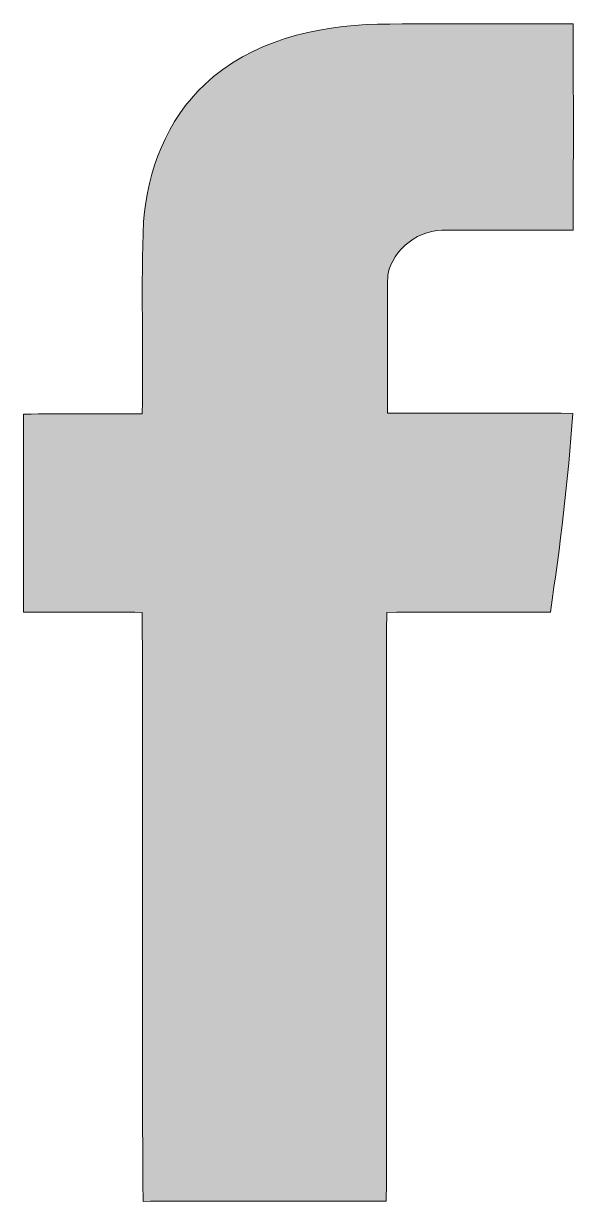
# Model space of a CAD drawing. Header units: inches. Extents: x 299.7 to 313.7, y -410.5 to -380.5.
import ezdxf

# ---------------------------------------------------------------- set-up
doc = ezdxf.new("R2010")
doc.units = ezdxf.units.IN
doc.header["$MEASUREMENT"] = 0
doc.layers.add('Layer 1', color=7, linetype='Continuous')

# ---------------------------------------------------------------- blocks, each defined once
blk = doc.blocks.new('block 2')
at = {"layer": 'Layer 1', "true_color": 0x3f59a6}
h = blk.add_hatch(color=165, dxfattribs=at)
h.dxf.hatch_style = 2
edge = h.paths.add_edge_path()
edge.add_spline(control_points=[(304.312, -382.079), (305.482, -380.966), (307.146, -380.589), (308.716, -380.542), (310.376, -380.527), (312.035, -380.536), (313.695, -380.537), (313.702, -382.288), (313.703, -384.04), (313.695, -385.792), (312.622, -385.79), (311.548, -385.794), (310.475, -385.79), (309.795, -385.747), (309.097, -386.263), (308.973, -386.937), (308.957, -388.109), (308.967, -389.282), (308.968, -390.454), (310.541, -390.46), (312.115, -390.452), (313.688, -390.458), (313.573, -392.153), (313.363, -393.84), (313.116, -395.521), (311.726, -395.534), (310.335, -395.52), (308.946, -395.528), (308.933, -400.528), (308.952, -405.528), (308.936, -410.528), (306.871, -410.536), (304.806, -410.524), (302.741, -410.534), (302.702, -405.533), (302.745, -400.53), (302.72, -395.529), (301.713, -395.519), (300.705, -395.536), (299.698, -395.521), (299.702, -393.84), (299.699, -392.159), (299.7, -390.478), (300.706, -390.466), (301.713, -390.481), (302.72, -390.471), (302.75, -388.837), (302.689, -387.201), (302.752, -385.568), (302.853, -384.275), (303.345, -382.973), (304.312, -382.079)], knot_values=[0, 0, 0, 0, 1, 1, 1, 2, 2, 2, 3, 3, 3, 4, 4, 4, 5, 5, 5, 6, 6, 6, 7, 7, 7, 8, 8, 8, 9, 9, 9, 10, 10, 10, 11, 11, 11, 12, 12, 12, 13, 13, 13, 14, 14, 14, 15, 15, 15, 16, 16, 16, 17, 17, 17, 17], degree=3, periodic=1)
at = {"layer": 'Layer 1', "lineweight": 0}
blk.add_open_spline([(304.312, -382.079), (305.482, -380.966), (307.146, -380.589), (308.716, -380.542), (310.376, -380.527), (312.035, -380.536), (313.695, -380.537), (313.702, -382.288), (313.703, -384.04), (313.695, -385.792), (312.622, -385.79), (311.548, -385.794), (310.475, -385.79), (309.795, -385.747), (309.097, -386.263), (308.973, -386.937), (308.957, -388.109), (308.967, -389.282), (308.968, -390.454), (310.541, -390.46), (312.115, -390.452), (313.688, -390.458), (313.573, -392.153), (313.363, -393.84), (313.116, -395.521), (311.726, -395.534), (310.335, -395.52), (308.946, -395.528), (308.933, -400.528), (308.952, -405.528), (308.936, -410.528), (306.871, -410.536), (304.806, -410.524), (302.741, -410.534), (302.702, -405.533), (302.745, -400.53), (302.72, -395.529), (301.713, -395.519), (300.705, -395.536), (299.698, -395.521), (299.702, -393.84), (299.699, -392.159), (299.7, -390.478), (300.706, -390.466), (301.713, -390.481), (302.72, -390.471), (302.75, -388.837), (302.689, -387.201), (302.752, -385.568), (302.853, -384.275), (303.345, -382.973), (304.312, -382.079)], degree=3, knots=[0, 0, 0, 0, 1, 1, 1, 2, 2, 2, 3, 3, 3, 4, 4, 4, 5, 5, 5, 6, 6, 6, 7, 7, 7, 8, 8, 8, 9, 9, 9, 10, 10, 10, 11, 11, 11, 12, 12, 12, 13, 13, 13, 14, 14, 14, 15, 15, 15, 16, 16, 16, 17, 17, 17, 17], dxfattribs=at)

msp = doc.modelspace()

# ---------------------------------------------------------------- block references
at = {"layer": 'Layer 1'}
msp.add_blockref('block 2', (0, 0), dxfattribs=at)

doc.saveas('drawing.dxf')
